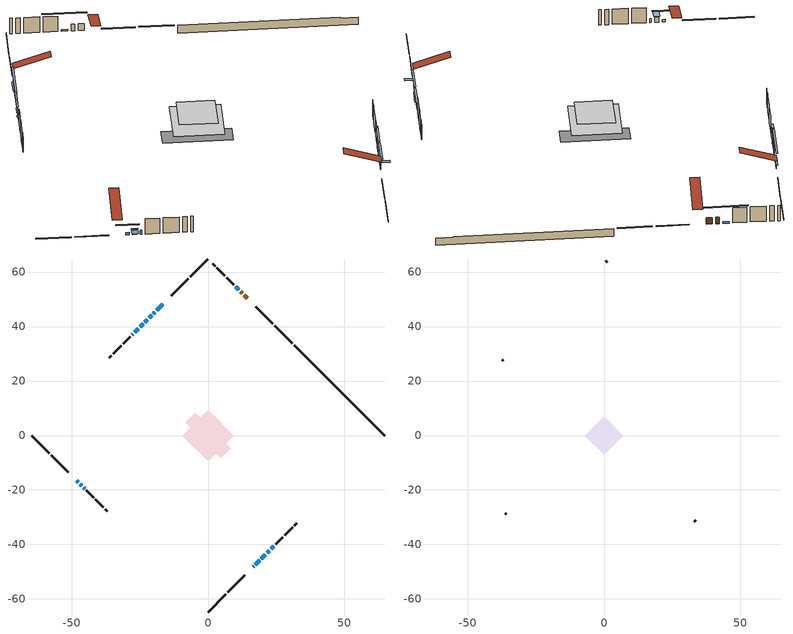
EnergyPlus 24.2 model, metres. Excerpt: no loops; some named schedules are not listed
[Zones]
conditioned space
 floor outside (Floor1 construction): -0.96,0 0,0.96 0.96,0 0,-0.96 z0.31
 floor outside (Floor2 construction): -1.51,0 0,1.51 1.51,0 0,-1.51 z0.31
 floor adiabatic (AdiabaticFloorConstruction): -9.42,0 0,9.42 9.42,0 0,-9.42 z2.75
 floor foundation (Slab1 construction): -8.3,4.68 -4.68,8.3 8.3,-4.68 4.68,-8.3 z-2.13
 wall outside (RimJoist1 construction): 0,-64.77 6.52,-58.25 / -64.77,0 -58.25,-6.52 / 0,64.77 -6.52,58.25 / 30.92,33.85 24.41,40.37 z0.31:0.61
 wall outside (RimJoist2 construction): 7.17,-57.6 13.4,-51.37 / -57.6,-7.17 -51.37,-13.4 / -7.17,57.6 -13.4,51.37 / 23.75,41.02 17.53,47.25 z0.31:0.61
 wall outside (AdiabaticWallConstruction 1): 14.38,50.39 13.25,51.52 / 12.59,52.18 11.96,52.81 z0.31:2.34
 wall outside (AdiabaticWallConstruction): 16.54,-48.23 16.76,-48.01 / -25.61,39.16 -26.9,37.87 z0.31:2.34; 17.42,-47.36 18.96,-45.81 / -46.96,-17.81 -46.24,-18.53 / 23.16,-41.61 24.16,-40.61 z0.31:1.94; -48.23,-16.54 -47.62,-17.16 z0.31:1.07; -16.54,48.23 -18.84,45.93 z0.31:1.22; 19.62,-45.15 21.09,-43.68 / 21.75,-43.03 22.5,-42.27 z0.31:1.23; 11.31,53.47 10.16,54.62 / -19.5,45.28 -20.07,44.7 z0.31:0.77; -45.59,-19.18 -45.29,-19.48 / -23.8,40.97 -24.95,39.82 z0.31:1.53; -20.73,44.04 -21.59,43.18 / -22.25,42.52 -23.15,41.62 z0.31:2.14; -27.56,37.21 -27.88,36.89 z0.31:1.84
 wall outside (Wall1 construction): 24.82,-39.95 27.46,-37.32 / -44.63,-20.14 -42,-22.77 / -28.54,36.23 -31.18,33.6 / 9.5,55.27 6.86,57.91 z0.31:5.19
 wall outside (Wall2 construction): 28.11,-36.66 31.08,-33.69 / -41.34,-23.43 -38.37,-26.4 / -31.83,32.94 -34.8,29.97 / 6.21,58.57 3.24,61.54 z0.31:5.19
 wall outside (Wall3 construction): 31.74,-33.03 32.54,-32.23 / -37.71,-27.06 -36.92,-27.86 / -35.46,29.31 -36.26,28.51 / 2.58,62.19 1.78,62.99 z0.31:5.19
 wall foundation (FoundationWall1 construction): 31.58,33.19,-2.13 31.58,33.19,0.31 61.45,3.32,0.31 61.45,3.32,0.07 64.77,0,0.07 64.77,0,-2.13
 window (WindowConstruction 12): 16.54,-48.23 16.76,-48.01 z0.31:2.34
 window (WindowConstruction 6): 17.42,-47.36 18.96,-45.81 z0.31:1.93
 window (WindowConstruction 7): -48.23,-16.54 -47.62,-17.15 z0.31:1.07
 window (WindowConstruction 8): -46.96,-17.81 -46.24,-18.53 z0.31:1.93
 window (WindowConstruction 9): -16.54,48.23 -18.84,45.93 z0.31:1.22
 window (WindowConstruction 10): 19.62,-45.15 21.09,-43.68 z0.31:1.22
 window (WindowConstruction 11): 21.75,-43.02 22.5,-42.27 z0.31:1.22
 window (WindowConstruction 14): 11.31,53.47 10.16,54.62 z0.31:0.77
 window (WindowConstruction 13): -45.59,-19.19 -45.29,-19.48 z0.31:1.53
 window (WindowConstruction 15): -19.5,45.27 -20.07,44.7 z0.31:0.77
 window (WindowConstruction): -20.73,44.04 -21.59,43.18 z0.31:2.14
 window (WindowConstruction 1): -22.25,42.52 -23.15,41.62 z0.31:2.14
 window (WindowConstruction 2): -23.8,40.97 -24.95,39.82 z0.31:1.53
 window (WindowConstruction 3): -25.61,39.16 -26.9,37.87 z0.31:2.34
 window (WindowConstruction 4): -27.56,37.21 -27.88,36.89 z0.31:1.83
 window (WindowConstruction 5): 23.16,-41.61 24.16,-40.61 z0.31:1.93
 door (Door): 14.38,50.39 13.25,51.52 z0.31:2.34
 door (Door 1): 12.59,52.18 11.96,52.81 z0.31:2.34
 ceiling adiabatic (AdiabaticFloorConstruction): 0,-9.42 9.42,0 0,9.42 -9.42,0 z2.75
attic - vented
 floor to conditioned space (Floor3 construction Reversed): -7.14,0 0,7.14 7.14,0 0,-7.14 z5.19
 wall outside (Wall4 construction): 33.2,-31.58 33.66,-31.11 / -36.26,-28.51 -35.79,-28.98 / -36.92,27.86 -37.38,27.39 / 1.12,63.65 0.66,64.12 z0.31:5.19
 roof outside (Roof1 construction): 15.89,-48.89,5.19 8.94,-41.94,8.46 7.11,-43.77,8.46 14.06,-50.72,5.19; -48.89,-15.89,5.19 -41.94,-8.94,8.46 -43.77,-7.11,8.46 -50.72,-14.06,5.19; -15.89,48.89,5.19 -8.94,41.94,8.46 -7.11,43.77,8.46 -14.06,50.72,5.19; 15.04,49.73,5.19 8.09,42.78,8.46 9.92,40.95,8.46 16.87,47.9,5.19
shading: 16.97,-47.8 16.33,-48.44 18.06,-50.17 18.7,-49.53 z2.64; 20.83,-43.94 15.55,-49.22 15.84,-49.51 21.12,-44.24 z4.57; -45.75,-19.02 -50.1,-14.68 -50.39,-14.97 -46.04,-19.31 z3.71; -46.03,-18.74 -47.17,-17.6 -48.9,-19.33 -47.76,-20.47 z2.23; -18.98,45.79 -16.4,48.37 -16.69,48.66 -19.27,46.08 z1.43; 21.23,-43.54 19.48,-45.3 19.77,-45.59 21.52,-43.83 z1.43; 22.64,-42.13 21.61,-43.17 21.9,-43.46 22.93,-42.42 z1.43; 6.56,58.21 14.9,49.87 15.19,50.16 6.85,58.5 z5.85; -23.67,41.11 -15.91,48.87 -16.2,49.16 -23.96,41.4 z5.85; -23.46,41.31 -18.86,45.91 -19.15,46.2 -23.75,41.61 z4.78; -25.01,39.76 -20.38,44.39 -20.67,44.68 -25.3,40.05 z4.78; -26.82,37.95 -21.94,42.83 -22.23,43.13 -27.11,38.24 z4.17; -27.05,37.73 -25.47,39.3 -25.76,39.6 -27.34,38.02 z2.54; -28.03,36.75 -27.42,37.35 -27.71,37.65 -28.32,37.04 z2.04; 26.03,-38.74 21.29,-43.48 21.58,-43.77 26.32,-39.03 z4.57
[Building]
Building 1: Terrain=Suburbs
[Site:Location]
Edmonton Intl AP_AB: Latitude {deg}=53.31; Longitude {deg}=-113.58; Time Zone {hr}=-7; Elevation {m}=723; Keep Site Location Information=Yes
[Site:GroundTemperature:Shallow]
-1.56185, -3.61833, -3.78302, -2.80711, 1.11059, 5.01004, 8.39065, 10.5322, 10.7141, 8.97234, 5.67794, 1.89811
[Site:WaterMainsTemperature]
Calculation Method=Schedule; Temperature Schedule=mains temperature schedule
[Material] Roughness=Rough; Thermal Absorptance=0.9
Name | Thickness {m} | Conductivity {W/m-K} | Density {kg/m3} | Specific Heat {J/kg-K} | Solar Absorptance | Visible Absorptance
asphalt or fiberglass shingles | 0.00635 | 0.162714 | 1121.4 | 1465.45 | 0.4 | 0.4
ceiling loosefill ins | 0.169333 | 0.0480833 | 16.02 | 1046.75 | 0.7 | 0.7
ceiling stud and cavity | 0.1397 | 0.0906711 | 65.682 | 1177.47 | 0.7 | 0.7
concrete 4.0 in. | 0.1016 | 1.803125 | 2242.8 | 837.4 | 0.7 | 0.7
concrete 8.0 in. | 0.2032 | 1.803125 | 2242.8 | 837.4 | 0.7 | 0.7
door material | 0.04445 | 0.053851 | 512.64 | 1214.23 | 0.7 | 0.7
exterior vertical ins | 0.0460229 | 0.029427 | 32.04 | 1214.23 | 0.7 | 0.7
floor covering | 0.0127 | 0.0433444 | 54.468 | 1339.84 | 0.6 | 0.6
floor rigid ins; rim joist rigid ins | 0.051816 | 0.029427 | 32.04 | 1214.23 | 0.7 | 0.7
floor rigid ins 1; wall rigid ins | 0.512978 | 0.029427 | 32.04 | 1214.23 | 0.7 | 0.7
floor stud and cavity | 0.1397 | 0.080204 | 92.3553 | 1139.71 | 0.7 | 0.7
floor stud and cavity 1 | 0.1397 | 0.0928796 | 92.3553 | 1139.71 | 0.7 | 0.7
floor stud and cavity 2 | 0.1397 | 1.75129 | 37.0049 | 1207.88 | 0.7 | 0.7
furniture material conditioned space 1 | 0.1524 | 0.115458 | 640.8 | 1214.23 | 0.6 | 0.6
gypsum board | 0.0127 | 0.160291 | 801 | 837.4 | 0.6 | 0.6
gypsum board 1 | 0.0127 | 0.160291 | 801 | 837.4 | 0.7 | 0.7
osb sheathing 0.5 in. | 0.0127 | 0.115458 | 512.64 | 1214.23 | 0.7 | 0.7
osb sheathing 0.75 in. | 0.01905 | 0.115458 | 512.64 | 1214.23 | 0.7 | 0.7
osb sheathing 2.0 in. | 0.0508 | 0.115458 | 512.64 | 1214.23 | 0.7 | 0.7
rim joist stud and cavity | 0.0508 | 0.0296634 | 125.044 | 1163.47 | 0.6 | 0.6
rim joist stud and cavity 1 | 0.0508 | 0.0413573 | 125.044 | 1163.47 | 0.6 | 0.6
wall stud and cavity | 0.1397 | 0.0895467 | 139.0536 | 1170.24 | 0.7 | 0.7
wall stud and cavity 1 | 0.1397 | 0.0896479 | 139.0536 | 1170.24 | 0.7 | 0.7
wall stud and cavity 2 | 0.1397 | 0.108534 | 139.0536 | 1170.24 | 0.7 | 0.7
wall stud and cavity 3 | 0.0889 | 6.1454 | 50.32683 | 1063.81 | 0.6 | 0.6
wall stud and cavity 4 | 0.0889 | 0.380278 | 52.3479 | 1209.89 | 0.7 | 0.7
wall stud and cavity 5 | 0.0889 | 0.391764 | 83.0341 | 1211.67 | 0.7 | 0.7
wood siding | 0.0254 | 0.102417 | 544.68 | 1172.36 | 0.4 | 0.4
wood siding 1 | 0.00254 | 0.102417 | 544.68 | 1172.36 | 0.4 | 0.4
wood siding 2; wood siding 3; wood siding 4 | 0.0254 | 0.102417 | 544.68 | 1172.36 | 0.7 | 0.7
[WindowMaterial:SimpleGlazingSystem]
Name | U-Factor {W/m2-K} | Solar Heat Gain Coefficient
WindowMaterial | 1.97651 | 0.46
WindowMaterial 1 | 1.74144 | 0.53
WindowMaterial 10 | 1.81071 | 0.51
WindowMaterial 11 | 1.916325 | 0.48
WindowMaterial 12 | 3.32901 | 0.54
WindowMaterial 13 | 3.30687 | 0.6
WindowMaterial 14 | 5.35606 | 0.48
WindowMaterial 2 | 1.66876 | 0.57
WindowMaterial 3 | 2.97584 | 0.59
WindowMaterial 4 | 2.14288 | 0.41
WindowMaterial 5 | 1.791409 | 0.54
WindowMaterial 6 | 1.592679 | 0.59
WindowMaterial 7 | 2.01739 | 0.45
WindowMaterial 8 | 1.70283 | 0.56
WindowMaterial 9 | 1.94074 | 0.48
[Construction]
AdiabaticFloorConstruction: floor stud and cavity 2, floor rigid ins 1, osb sheathing 0.75 in., floor covering
AdiabaticWallConstruction: wood siding 3, wall rigid ins, wall stud and cavity 4, gypsum board
AdiabaticWallConstruction 1: wood siding 4, wall rigid ins, wall stud and cavity 4, gypsum board
Door; Door 1: door material
Floor1 construction: floor stud and cavity, floor rigid ins, osb sheathing 0.75 in., floor covering
Floor2 construction: floor stud and cavity 1, floor rigid ins, osb sheathing 0.75 in., floor covering
Floor3 construction Reversed: gypsum board, ceiling stud and cavity, ceiling loosefill ins
FoundationWall1 construction: concrete 8.0 in., gypsum board 1
furniture construction conditioned space 1: furniture material conditioned space 1
PartitionWallConstruction: gypsum board, wall stud and cavity 5, gypsum board
RimJoist1 construction: wood siding 2, osb sheathing 2.0 in., rim joist stud and cavity
RimJoist2 construction: wood siding 2, rim joist rigid ins, osb sheathing 2.0 in., rim joist stud and cavity 1
Roof1 construction: asphalt or fiberglass shingles
Slab1 construction: concrete 4.0 in.
Wall1 construction: wood siding, osb sheathing 0.5 in., wall stud and cavity, gypsum board
Wall2 construction: wood siding, osb sheathing 0.5 in., wall stud and cavity 1, gypsum board
Wall3 construction: wood siding, osb sheathing 0.5 in., wall stud and cavity 2, gypsum board
Wall4 construction: wood siding 1, wall stud and cavity 3
WindowConstruction: WindowMaterial
WindowConstruction 1: WindowMaterial 1
WindowConstruction 10: WindowMaterial 10
WindowConstruction 11: WindowMaterial 11
WindowConstruction 12: WindowMaterial 12
WindowConstruction 13: WindowMaterial 13
WindowConstruction 14; WindowConstruction 15: WindowMaterial 14
WindowConstruction 2: WindowMaterial 2
WindowConstruction 3: WindowMaterial 3
WindowConstruction 4: WindowMaterial 4
WindowConstruction 5: WindowMaterial 5
WindowConstruction 6: WindowMaterial 6
WindowConstruction 7: WindowMaterial 7
WindowConstruction 8: WindowMaterial 8
WindowConstruction 9: WindowMaterial 9
[Zone] Multiplier=1; Part of Total Floor Area=Yes
Name | Volume {m3}
attic - vented | 54.158
conditioned space | 706.8
[Space]
Name | Zone | Volume {m3}
attic - vented 1 | attic - vented | 54.158
conditioned space 1 | conditioned space | 706.8
[ZoneInfiltration:EffectiveLeakageArea]
infil attic - vented 1: Zone or Space=attic - vented 1; Schedule=Always On Discrete; Effective Air Leakage Area {cm2}=3541.91; Stack Coefficient=0.000566949; Wind Coefficient=1.60876e-05
[ZoneMixing]
whole house fan mix: Zone or Space=attic - vented; Schedule=Always On Continuous; Design Flow Rate Calculation Method=Flow/Zone; Design Flow Rate {m3/s}=0; Source Zone or Space=conditioned space
[SurfaceProperty:ExposedFoundationPerimeter]
Slab1: Exposed Perimeter Calculation Method=TotalExposedPerimeter; Total Exposed Perimeter {m}=46.939
[InternalMass] Zone or ZoneList=conditioned space; Space or SpaceList=conditioned space 1
Name | Construction | Surface Area {m2}
furniture mass conditioned space 1 | furniture construction conditioned space 1 | 111.144
partition wall mass | PartitionWallConstruction | 277.86
[Lights]
interior lighting: Zone or ZoneList or Space or SpaceList=conditioned space 1; Schedule=interior lighting schedule; Design Level Calculation Method=LightingLevel; Lighting Level {W}=343.2; Return Air Fraction=0; Fraction Radiant=0.6; Fraction Visible=0.2; Fraction Replaceable=1
[People]
occupants: Zone or ZoneList or Space or SpaceList=conditioned space 1; Number of People Schedule=occupants schedule; Number of People Calculation Method=People; Number of People=3; Fraction Radiant=0.314171; Sensible Heat Fraction=0.56303; Activity Level Schedule=occupants activity schedule; Carbon Dioxide Generation Rate {m3/s-W}=0; Enable ASHRAE 55 Comfort Warnings=No; Mean Radiant Temperature Calculation Type=EnclosureAveraged
[ElectricEquipment] Zone or ZoneList or Space or SpaceList=conditioned space 1; Design Level Calculation Method=EquipmentLevel
Name | Schedule | Design Level {W} | Fraction Latent | Fraction Radiant | Fraction Lost
clothes dryer | clothes dryer schedule | 140.772 | 0.015 | 0.081 | 0.85
clothes washer | clothes washer schedule | 32.1985 | 0.03 | 0.162 | 0.7
cooking range | cooking range schedule | 215.147 | 0.08 | 0.432 | 0.2
dishwasher | dishwasher schedule | 66.8632 | 0.3 | 0.18 | 0.4
fridge | fridge schedule | 72.9452 | 0 | 0.6 | 0
mech vent bath fan 0 | mech vent bath fan 0 schedule | 50.2 | 0 | 0 | 1
mech vent bath fan 1 | mech vent bath fan 1 schedule | 50.2 | 0 | 0 | 1
mech vent house fan | mech vent house fan schedule | 0 | 0 | 0 | 1
mech vent house fan cfis | mech vent house fan cfis schedule | 0 | 0 | 0 | 0
mech vent range fan 0 | mech vent range fan 0 schedule | 57 | 0 | 0 | 1
misc plug loads | misc plug loads schedule | 494.7 | 0.045 | 0.513 | 0.1
whole house fan | Always On Discrete | 0 | 0 | 0 | 1
[OtherEquipment] Zone or ZoneList or Space or SpaceList=conditioned space 1; Design Level Calculation Method=EquipmentLevel
Name | Fuel Type | Schedule | Design Level {W} | Fraction Latent | Fraction Radiant | Fraction Lost
clothes dryer 1 | Electricity | clothes dryer schedule | 0 | 0.015 | 0.081 | 0.85
cooking range 1 | Electricity | cooking range schedule | 0 | 0.08 | 0.432 | 0.2
general water use latent | None | general water use schedule | 62.594 | 1 | 0 | 0
general water use sensible | None | general water use schedule | -61.6891 | 0 | 0.6 | 0
mech vent house fan latent load | None | Always On Discrete | 0 | 1 | 0 | 0
mech vent house fan sensible load | None | Always On Discrete | 0 | 0 | 0 | 0
water heater energy adjustment1 | NaturalGas | Always On Discrete | 0.01 | 0 | 0 | 1
[ZoneInfiltration:DesignFlowRate] Zone or ZoneList or Space or SpaceList=conditioned space 1; Schedule=Always On Discrete; Design Flow Rate Calculation Method=Flow/Zone; Design Flow Rate {m3/s}=0
infil flow; natural vent flow; whole house fan flow
[Foundation:Kiva]
Foundation Kiva 1: Initial Indoor Air Temperature {C}=18; Wall Height Above Grade {m}=0.309982; Wall Depth Below Slab {m}=0.2032; Custom Block Material Name 1=exterior vertical ins; Custom Block Depth 1 {m}=2.43998; Custom Block X Position 1 {m}=0.2159; Custom Block Z Position 1 {m}=0
[Foundation:Kiva:Settings]
Soil Conductivity {W/m-K}=0.849921; Soil Density {kg/m3}=1842.3; Soil Specific Heat {J/kg-K}=418.7; Ground Solar Absorptivity=0.9; Ground Thermal Absorptivity=0.9; Ground Surface Roughness {m}=0.03; Far-Field Width {m}=40; Deep-Ground Boundary Condition=ZeroFlux; Deep-Ground Depth {m}=40; Minimum Cell Dimension {m}=0.2; Maximum Cell Growth Coefficient=3; Simulation Timestep=Timestep
[Exterior:Lights]
exterior lighting: Schedule=exterior lighting schedule; Design Level {W}=75.6
[Schedule:Constant]
Name | Hourly Value
Always On Continuous; mech vent house fan schedule; mech vent house fan cfis schedule; Always On Discrete | 1
occupants activity schedule | 117.228
fridge schedule | 0
[Schedule:Week:Daily]
interior lighting schedule Week Rule - Jan1-Jan27: interior lighting schedule day, interior lighting schedule day, interior lighting schedule day, interior lighting schedule day, interior lighting schedule day, interior lighting schedule day, interior lighting schedule day, interior lighting schedule default day, interior lighting schedule default day, interior lighting schedule default day, interior lighting schedule default day, interior lighting schedule default day
interior lighting schedule Week Rule - Jan28-Feb3: interior lighting schedule day, interior lighting schedule day, interior lighting schedule day, interior lighting schedule day, interior lighting schedule day 1, interior lighting schedule day 1, interior lighting schedule day 1, interior lighting schedule default day, interior lighting schedule default day, interior lighting schedule default day, interior lighting schedule default day, interior lighting schedule default day
interior lighting schedule Week Rule - Feb4-Feb24: interior lighting schedule day 1, interior lighting schedule day 1, interior lighting schedule day 1, interior lighting schedule day 1, interior lighting schedule day 1, interior lighting schedule day 1, interior lighting schedule day 1, interior lighting schedule default day, interior lighting schedule default day, interior lighting schedule default day, interior lighting schedule default day, interior lighting schedule default day
interior lighting schedule Week Rule - Feb25-Mar3: interior lighting schedule day 1, interior lighting schedule day 1, interior lighting schedule day 1, interior lighting schedule day 1, interior lighting schedule day 2, interior lighting schedule day 2, interior lighting schedule day 2, interior lighting schedule default day, interior lighting schedule default day, interior lighting schedule default day, interior lighting schedule default day, interior lighting schedule default day
interior lighting schedule Week Rule - Mar4-Mar31: interior lighting schedule day 2, interior lighting schedule day 2, interior lighting schedule day 2, interior lighting schedule day 2, interior lighting schedule day 2, interior lighting schedule day 2, interior lighting schedule day 2, interior lighting schedule default day, interior lighting schedule default day, interior lighting schedule default day, interior lighting schedule default day, interior lighting schedule default day
interior lighting schedule Week Rule - Apr1-Apr28: interior lighting schedule day 3, interior lighting schedule day 3, interior lighting schedule day 3, interior lighting schedule day 3, interior lighting schedule day 3, interior lighting schedule day 3, interior lighting schedule day 3, interior lighting schedule default day, interior lighting schedule default day, interior lighting schedule default day, interior lighting schedule default day, interior lighting schedule default day
interior lighting schedule Week Rule - Apr29-May5: interior lighting schedule day 3, interior lighting schedule day 3, interior lighting schedule day 4, interior lighting schedule day 4, interior lighting schedule day 4, interior lighting schedule day 4, interior lighting schedule day 4, interior lighting schedule default day, interior lighting schedule default day, interior lighting schedule default day, interior lighting schedule default day, interior lighting schedule default day
interior lighting schedule Week Rule - May6-May26: interior lighting schedule day 4, interior lighting schedule day 4, interior lighting schedule day 4, interior lighting schedule day 4, interior lighting schedule day 4, interior lighting schedule day 4, interior lighting schedule day 4, interior lighting schedule default day, interior lighting schedule default day, interior lighting schedule default day, interior lighting schedule default day, interior lighting schedule default day
interior lighting schedule Week Rule - May27-Jun2: interior lighting schedule day 4, interior lighting schedule day 4, interior lighting schedule day 4, interior lighting schedule day 4, interior lighting schedule day 4, interior lighting schedule day 5, interior lighting schedule day 5, interior lighting schedule default day, interior lighting schedule default day, interior lighting schedule default day, interior lighting schedule default day, interior lighting schedule default day
interior lighting schedule Week Rule - Jun3-Jun30: interior lighting schedule day 5, interior lighting schedule day 5, interior lighting schedule day 5, interior lighting schedule day 5, interior lighting schedule day 5, interior lighting schedule day 5, interior lighting schedule day 5, interior lighting schedule default day, interior lighting schedule default day, interior lighting schedule default day, interior lighting schedule default day, interior lighting schedule default day
interior lighting schedule Week Rule - Jul1-Jul28: interior lighting schedule day 6, interior lighting schedule day 6, interior lighting schedule day 6, interior lighting schedule day 6, interior lighting schedule day 6, interior lighting schedule day 6, interior lighting schedule day 6, interior lighting schedule default day, interior lighting schedule default day, interior lighting schedule default day, interior lighting schedule default day, interior lighting schedule default day
interior lighting schedule Week Rule - Jul29-Aug4: interior lighting schedule day 6, interior lighting schedule day 6, interior lighting schedule day 6, interior lighting schedule day 7, interior lighting schedule day 7, interior lighting schedule day 7, interior lighting schedule day 7, interior lighting schedule default day, interior lighting schedule default day, interior lighting schedule default day, interior lighting schedule default day, interior lighting schedule default day
interior lighting schedule Week Rule - Aug5-Aug25: interior lighting schedule day 7, interior lighting schedule day 7, interior lighting schedule day 7, interior lighting schedule day 7, interior lighting schedule day 7, interior lighting schedule day 7, interior lighting schedule day 7, interior lighting schedule default day, interior lighting schedule default day, interior lighting schedule default day, interior lighting schedule default day, interior lighting schedule default day
interior lighting schedule Week Rule - Aug26-Sep1: interior lighting schedule day 7, interior lighting schedule day 7, interior lighting schedule day 7, interior lighting schedule day 7, interior lighting schedule day 7, interior lighting schedule day 7, interior lighting schedule day 8, interior lighting schedule default day, interior lighting schedule default day, interior lighting schedule default day, interior lighting schedule default day, interior lighting schedule default day
interior lighting schedule Week Rule - Sep2-Sep29: interior lighting schedule day 8, interior lighting schedule day 8, interior lighting schedule day 8, interior lighting schedule day 8, interior lighting schedule day 8, interior lighting schedule day 8, interior lighting schedule day 8, interior lighting schedule default day, interior lighting schedule default day, interior lighting schedule default day, interior lighting schedule default day, interior lighting schedule default day
interior lighting schedule Week Rule - Sep30-Oct6: interior lighting schedule day 8, interior lighting schedule day 9, interior lighting schedule day 9, interior lighting schedule day 9, interior lighting schedule day 9, interior lighting schedule day 9, interior lighting schedule day 9, interior lighting schedule default day, interior lighting schedule default day, interior lighting schedule default day, interior lighting schedule default day, interior lighting schedule default day
interior lighting schedule Week Rule - Oct7-Oct27: interior lighting schedule day 9, interior lighting schedule day 9, interior lighting schedule day 9, interior lighting schedule day 9, interior lighting schedule day 9, interior lighting schedule day 9, interior lighting schedule day 9, interior lighting schedule default day, interior lighting schedule default day, interior lighting schedule default day, interior lighting schedule default day, interior lighting schedule default day
interior lighting schedule Week Rule - Oct28-Nov3: interior lighting schedule day 9, interior lighting schedule day 9, interior lighting schedule day 9, interior lighting schedule day 9, interior lighting schedule day 10, interior lighting schedule day 10, interior lighting schedule day 10, interior lighting schedule default day, interior lighting schedule default day, interior lighting schedule default day, interior lighting schedule default day, interior lighting schedule default day
interior lighting schedule Week Rule - Nov4-Nov24: interior lighting schedule day 10, interior lighting schedule day 10, interior lighting schedule day 10, interior lighting schedule day 10, interior lighting schedule day 10, interior lighting schedule day 10, interior lighting schedule day 10, interior lighting schedule default day, interior lighting schedule default day, interior lighting schedule default day, interior lighting schedule default day, interior lighting schedule default day
interior lighting schedule Week Rule - Nov25-Dec1: interior lighting schedule day 10, interior lighting schedule day 10, interior lighting schedule day 10, interior lighting schedule day 10, interior lighting schedule day 10, interior lighting schedule day 10, interior lighting schedule day 11, interior lighting schedule default day, interior lighting schedule default day, interior lighting schedule default day, interior lighting schedule default day, interior lighting schedule default day
interior lighting schedule Week Rule - Dec2-Dec31: interior lighting schedule day 11, interior lighting schedule day 11, interior lighting schedule day 11, interior lighting schedule day 11, interior lighting schedule day 11, interior lighting schedule day 11, interior lighting schedule day 11, interior lighting schedule default day, interior lighting schedule default day, interior lighting schedule default day, interior lighting schedule default day, interior lighting schedule default day
occupants schedule Week Rule - Jan1-Dec31: occupants schedule day, occupants schedule day, occupants schedule day, occupants schedule day, occupants schedule day, occupants schedule day, occupants schedule day, occupants schedule default day, occupants schedule default day, occupants schedule default day, occupants schedule default day, occupants schedule default day
clothes dryer schedule Week Rule - Jan1-Dec31: clothes dryer schedule day, clothes dryer schedule day, clothes dryer schedule day, clothes dryer schedule day, clothes dryer schedule day, clothes dryer schedule day, clothes dryer schedule day, clothes dryer schedule default day, clothes dryer schedule default day, clothes dryer schedule default day, clothes dryer schedule default day, clothes dryer schedule default day
clothes washer schedule Week Rule - Jan1-Dec31: clothes washer schedule day, clothes washer schedule day, clothes washer schedule day, clothes washer schedule day, clothes washer schedule day, clothes washer schedule day, clothes washer schedule day, clothes washer schedule default day, clothes washer schedule default day, clothes washer schedule default day, clothes washer schedule default day, clothes washer schedule default day
cooking range schedule Week Rule - Jan1-Dec31: cooking range schedule day, cooking range schedule day, cooking range schedule day, cooking range schedule day, cooking range schedule day, cooking range schedule day, cooking range schedule day, cooking range schedule default day, cooking range schedule default day, cooking range schedule default day, cooking range schedule default day, cooking range schedule default day
dishwasher schedule Week Rule - Jan1-Dec31: dishwasher schedule day, dishwasher schedule day, dishwasher schedule day, dishwasher schedule day, dishwasher schedule day, dishwasher schedule day, dishwasher schedule day, dishwasher schedule default day, dishwasher schedule default day, dishwasher schedule default day, dishwasher schedule default day, dishwasher schedule default day
mech vent bath fan 0 schedule Week Rule - Jan1-Dec31: mech vent bath fan 0 schedule day, mech vent bath fan 0 schedule day, mech vent bath fan 0 schedule day, mech vent bath fan 0 schedule day, mech vent bath fan 0 schedule day, mech vent bath fan 0 schedule day, mech vent bath fan 0 schedule day, mech vent bath fan 0 schedule default day, mech vent bath fan 0 schedule default day, mech vent bath fan 0 schedule default day, mech vent bath fan 0 schedule default day, mech vent bath fan 0 schedule default day
mech vent bath fan 1 schedule Week Rule - Jan1-Dec31: mech vent bath fan 1 schedule day, mech vent bath fan 1 schedule day, mech vent bath fan 1 schedule day, mech vent bath fan 1 schedule day, mech vent bath fan 1 schedule day, mech vent bath fan 1 schedule day, mech vent bath fan 1 schedule day, mech vent bath fan 1 schedule default day, mech vent bath fan 1 schedule default day, mech vent bath fan 1 schedule default day, mech vent bath fan 1 schedule default day, mech vent bath fan 1 schedule default day
mech vent range fan 0 schedule Week Rule - Jan1-Dec31: mech vent range fan 0 schedule day, mech vent range fan 0 schedule day, mech vent range fan 0 schedule day, mech vent range fan 0 schedule day, mech vent range fan 0 schedule day, mech vent range fan 0 schedule day, mech vent range fan 0 schedule day, mech vent range fan 0 schedule default day, mech vent range fan 0 schedule default day, mech vent range fan 0 schedule default day, mech vent range fan 0 schedule default day, mech vent range fan 0 schedule default day
misc plug loads schedule Week Rule - Jan1-Dec31: misc plug loads schedule day, misc plug loads schedule day, misc plug loads schedule day, misc plug loads schedule day, misc plug loads schedule day, misc plug loads schedule day, misc plug loads schedule day, misc plug loads schedule default day, misc plug loads schedule default day, misc plug loads schedule default day, misc plug loads schedule default day, misc plug loads schedule default day
general water use schedule Week Rule - Jan1-Dec31: general water use schedule day, general water use schedule day, general water use schedule day, general water use schedule day, general water use schedule day, general water use schedule day, general water use schedule day, general water use schedule default day, general water use schedule default day, general water use schedule default day, general water use schedule default day, general water use schedule default day
exterior lighting schedule Week Rule - Jan1-Jan27: exterior lighting schedule day, exterior lighting schedule day, exterior lighting schedule day, exterior lighting schedule day, exterior lighting schedule day, exterior lighting schedule day, exterior lighting schedule day, exterior lighting schedule default day, exterior lighting schedule default day, exterior lighting schedule default day, exterior lighting schedule default day, exterior lighting schedule default day
exterior lighting schedule Week Rule - Jan28-Feb3: exterior lighting schedule day, exterior lighting schedule day, exterior lighting schedule day, exterior lighting schedule day, exterior lighting schedule day 1, exterior lighting schedule day 1, exterior lighting schedule day 1, exterior lighting schedule default day, exterior lighting schedule default day, exterior lighting schedule default day, exterior lighting schedule default day, exterior lighting schedule default day
exterior lighting schedule Week Rule - Feb4-Feb24: exterior lighting schedule day 1, exterior lighting schedule day 1, exterior lighting schedule day 1, exterior lighting schedule day 1, exterior lighting schedule day 1, exterior lighting schedule day 1, exterior lighting schedule day 1, exterior lighting schedule default day, exterior lighting schedule default day, exterior lighting schedule default day, exterior lighting schedule default day, exterior lighting schedule default day
exterior lighting schedule Week Rule - Feb25-Mar3: exterior lighting schedule day 1, exterior lighting schedule day 1, exterior lighting schedule day 1, exterior lighting schedule day 1, exterior lighting schedule day 2, exterior lighting schedule day 2, exterior lighting schedule day 2, exterior lighting schedule default day, exterior lighting schedule default day, exterior lighting schedule default day, exterior lighting schedule default day, exterior lighting schedule default day
exterior lighting schedule Week Rule - Mar4-Mar31: exterior lighting schedule day 2, exterior lighting schedule day 2, exterior lighting schedule day 2, exterior lighting schedule day 2, exterior lighting schedule day 2, exterior lighting schedule day 2, exterior lighting schedule day 2, exterior lighting schedule default day, exterior lighting schedule default day, exterior lighting schedule default day, exterior lighting schedule default day, exterior lighting schedule default day
exterior lighting schedule Week Rule - Apr1-Apr28: exterior lighting schedule day 3, exterior lighting schedule day 3, exterior lighting schedule day 3, exterior lighting schedule day 3, exterior lighting schedule day 3, exterior lighting schedule day 3, exterior lighting schedule day 3, exterior lighting schedule default day, exterior lighting schedule default day, exterior lighting schedule default day, exterior lighting schedule default day, exterior lighting schedule default day
exterior lighting schedule Week Rule - Apr29-May5: exterior lighting schedule day 3, exterior lighting schedule day 3, exterior lighting schedule day 4, exterior lighting schedule day 4, exterior lighting schedule day 4, exterior lighting schedule day 4, exterior lighting schedule day 4, exterior lighting schedule default day, exterior lighting schedule default day, exterior lighting schedule default day, exterior lighting schedule default day, exterior lighting schedule default day
exterior lighting schedule Week Rule - May6-May26: exterior lighting schedule day 4, exterior lighting schedule day 4, exterior lighting schedule day 4, exterior lighting schedule day 4, exterior lighting schedule day 4, exterior lighting schedule day 4, exterior lighting schedule day 4, exterior lighting schedule default day, exterior lighting schedule default day, exterior lighting schedule default day, exterior lighting schedule default day, exterior lighting schedule default day
exterior lighting schedule Week Rule - May27-Jun2: exterior lighting schedule day 4, exterior lighting schedule day 4, exterior lighting schedule day 4, exterior lighting schedule day 4, exterior lighting schedule day 4, exterior lighting schedule day 5, exterior lighting schedule day 5, exterior lighting schedule default day, exterior lighting schedule default day, exterior lighting schedule default day, exterior lighting schedule default day, exterior lighting schedule default day
[Schedule:Year]
interior lighting schedule: interior lighting schedule Week Rule - Jan1-Jan27, 1, 1, 1, 27, interior lighting schedule Week Rule - Jan28-Feb3, 1, 28, 2, 3, interior lighting schedule Week Rule - Feb4-Feb24, 2, 4, 2, 24, interior lighting schedule Week Rule - Feb25-Mar3, 2, 25, 3, 3, interior lighting schedule Week Rule - Mar4-Mar31, 3, 4, 3, 31, interior lighting schedule Week Rule - Apr1-Apr28, 4, 1, 4, 28, interior lighting schedule Week Rule - Apr29-May5, 4, 29, 5, 5, interior lighting schedule Week Rule - May6-May26, 5, 6, 5, 26, interior lighting schedule Week Rule - May27-Jun2, 5, 27, 6, 2, interior lighting schedule Week Rule - Jun3-Jun30, 6, 3, 6, 30, interior lighting schedule Week Rule - Jul1-Jul28, 7, 1, 7, 28, interior lighting schedule Week Rule - Jul29-Aug4, 7, 29, 8, 4, interior lighting schedule Week Rule - Aug5-Aug25, 8, 5, 8, 25, interior lighting schedule Week Rule - Aug26-Sep1, 8, 26, 9, 1, interior lighting schedule Week Rule - Sep2-Sep29, 9, 2, 9, 29, interior lighting schedule Week Rule - Sep30-Oct6, 9, 30, 10, 6, interior lighting schedule Week Rule - Oct7-Oct27, 10, 7, 10, 27, interior lighting schedule Week Rule - Oct28-Nov3, 10, 28, 11, 3, interior lighting schedule Week Rule - Nov4-Nov24, 11, 4, 11, 24, interior lighting schedule Week Rule - Nov25-Dec1, 11, 25, 12, 1, interior lighting schedule Week Rule - Dec2-Dec31, 12, 2, 12, 31
occupants schedule: occupants schedule Week Rule - Jan1-Dec31, 1, 1, 12, 31
clothes dryer schedule: clothes dryer schedule Week Rule - Jan1-Dec31, 1, 1, 12, 31
clothes washer schedule: clothes washer schedule Week Rule - Jan1-Dec31, 1, 1, 12, 31
cooking range schedule: cooking range schedule Week Rule - Jan1-Dec31, 1, 1, 12, 31
dishwasher schedule: dishwasher schedule Week Rule - Jan1-Dec31, 1, 1, 12, 31
mech vent bath fan 0 schedule: mech vent bath fan 0 schedule Week Rule - Jan1-Dec31, 1, 1, 12, 31
mech vent bath fan 1 schedule: mech vent bath fan 1 schedule Week Rule - Jan1-Dec31, 1, 1, 12, 31
mech vent range fan 0 schedule: mech vent range fan 0 schedule Week Rule - Jan1-Dec31, 1, 1, 12, 31
misc plug loads schedule: misc plug loads schedule Week Rule - Jan1-Dec31, 1, 1, 12, 31
general water use schedule: general water use schedule Week Rule - Jan1-Dec31, 1, 1, 12, 31
exterior lighting schedule: exterior lighting schedule Week Rule - Jan1-Jan27, 1, 1, 1, 27, exterior lighting schedule Week Rule - Jan28-Feb3, 1, 28, 2, 3, exterior lighting schedule Week Rule - Feb4-Feb24, 2, 4, 2, 24, exterior lighting schedule Week Rule - Feb25-Mar3, 2, 25, 3, 3, exterior lighting schedule Week Rule - Mar4-Mar31, 3, 4, 3, 31, exterior lighting schedule Week Rule - Apr1-Apr28, 4, 1, 4, 28, exterior lighting schedule Week Rule - Apr29-May5, 4, 29, 5, 5, exterior lighting schedule Week Rule - May6-May26, 5, 6, 5, 26, exterior lighting schedule Week Rule - May27-Jun2, 5, 27, 6, 2, exterior lighting schedule Week Rule - Jun3-Jun30, 6, 3, 6, 30, exterior lighting schedule Week Rule - Jul1-Jul28, 7, 1, 7, 28, exterior lighting schedule Week Rule - Jul29-Aug4, 7, 29, 8, 4, exterior lighting schedule Week Rule - Aug5-Aug25, 8, 5, 8, 25, exterior lighting schedule Week Rule - Aug26-Sep1, 8, 26, 9, 1, exterior lighting schedule Week Rule - Sep2-Sep29, 9, 2, 9, 29, exterior lighting schedule Week Rule - Sep30-Oct6, 9, 30, 10, 6, exterior lighting schedule Week Rule - Oct7-Oct27, 10, 7, 10, 27, exterior lighting schedule Week Rule - Oct28-Nov3, 10, 28, 11, 3, exterior lighting schedule Week Rule - Nov4-Nov24, 11, 4, 11, 24, exterior lighting schedule Week Rule - Nov25-Dec1, 11, 25, 12, 1, exterior lighting schedule Week Rule - Dec2-Dec31, 12, 2, 12, 31
[Schedule:Compact]
mains temperature schedule: Through: 01/01, For: AllDays, Until: 24:00, 3.97167, Through: 01/02, For: AllDays, Until: 24:00, 3.90778, Through: 01/03, For: AllDays, Until: 24:00, 3.84556, Through: 01/04, For: AllDays, Until: 24:00, 3.78389, Through: 01/05, For: AllDays, Until: 24:00, 3.72278, Through: 01/06, For: AllDays, Until: 24:00, 3.66278, Through: 01/07, For: AllDays, Until: 24:00, 3.60389, Through: 01/08, For: AllDays, Until: 24:00, 3.54556, Through: 01/09, For: AllDays, Until: 24:00, 3.48833, Through: 01/10, For: AllDays, Until: 24:00, 3.43167, Through: 01/11, For: AllDays, Until: 24:00, 3.37611, Through: 01/12, For: AllDays, Until: 24:00, 3.32167, Through: 01/13, For: AllDays, Until: 24:00, 3.26833, Through: 01/14, For: AllDays, Until: 24:00, 3.21556, Through: 01/15, For: AllDays, Until: 24:00, 3.16444, Through: 01/16, For: AllDays, Until: 24:00, 3.11389, Through: 01/17, For: AllDays, Until: 24:00, 3.06444, Through: 01/18, For: AllDays, Until: 24:00, 3.01611, Through: 01/19, For: AllDays, Until: 24:00, 2.96889, Through: 01/20, For: AllDays, Until: 24:00, 2.92278, Through: 01/21, For: AllDays, Until: 24:00, 2.87722, Through: 01/22, For: AllDays, Until: 24:00, 2.83333, Through: 01/23, For: AllDays, Until: 24:00, 2.79056, Through: 01/24, For: AllDays, Until: 24:00, 2.74889, Through: 01/25, For: AllDays, Until: 24:00, 2.70833, Through: 01/26, For: AllDays, Until: 24:00, 2.66889, Through: 01/27, For: AllDays, Until: 24:00, 2.63056, Through: 01/28, For: AllDays, Until: 24:00, 2.59333, Through: 01/29, For: AllDays, Until: 24:00, 2.55778, Through: 01/30, For: AllDays, Until: 24:00, 2.52278, Through: 01/31, For: AllDays, Until: 24:00, 2.48944, Through: 02/01, For: AllDays, Until: 24:00, 2.45722, Through: 02/02, For: AllDays, Until: 24:00, 2.42611, Through: 02/03, For: AllDays, Until: 24:00, 2.39667, Through: 02/04, For: AllDays, Until: 24:00, 2.36833, Through: 02/05, For: AllDays, Until: 24:00, 2.34111, Through: 02/06, For: AllDays, Until: 24:00, 2.315, Through: 02/07, For: AllDays, Until: 24:00, 2.29056, Through: 02/08, For: AllDays, Until: 24:00, 2.26722, Through: 02/09, For: AllDays, Until: 24:00, 2.245, Through: 02/10, For: AllDays, Until: 24:00, 2.22444, Through: 02/11, For: AllDays, Until: 24:00, 2.20444, Through: 02/12, For: AllDays, Until: 24:00, 2.18667, Through: 02/13, For: AllDays, Until: 24:00, 2.17, Through: 02/14, For: AllDays, Until: 24:00, 2.15444, Through: 02/15, For: AllDays, Until: 24:00, 2.14, Through: 02/16, For: AllDays, Until: 24:00, 2.12722, Through: 02/17, For: AllDays, Until: 24:00, 2.11556, Through: 02/18, For: AllDays, Until: 24:00, 2.10556, Through: 02/19, For: AllDays, Until: 24:00, 2.09667, Through: 02/20, For: AllDays, Until: 24:00, 2.08889, Through: 02/21, For: AllDays, Until: 24:00, 2.08278, Through: 02/22, For: AllDays, Until: 24:00, 2.07833, Through: 02/23, For: AllDays, Until: 24:00, 2.07444, Through: 02/24, For: AllDays, Until: 24:00, 2.07278, Through: 02/25, For: AllDays, Until: 24:00, 2.07167, Through: 02/26, For: AllDays, Until: 24:00, 2.07222, Through: 02/27, For: AllDays, Until: 24:00, 2.07444, Through: 02/28, For: AllDays, Until: 24:00, 2.07778, Through: 03/01, For: AllDays, Until: 24:00, 2.08222, Through: 03/02, For: AllDays, Until: 24:00, 2.08833, Through: 03/03, For: AllDays, Until: 24:00, 2.09556, Through: 03/04, For: AllDays, Until: 24:00, 2.10444, Through: 03/05, For: AllDays, Until: 24:00, 2.11444, Through: 03/06, For: AllDays, Until: 24:00, 2.12556, Through: 03/07, For: AllDays, Until: 24:00, 2.13833, Through: 03/08, For: AllDays, Until: 24:00, 2.15278, Through: 03/09, For: AllDays, Until: 24:00, 2.16778, Through: 03/10, For: AllDays, Until: 24:00, 2.18444, Through: 03/11, For: AllDays, Until: 24:00, 2.20278, Through: 03/12, For: AllDays, Until: 24:00, 2.22167, Through: 03/13, For: AllDays, Until: 24:00, 2.24278, Through: 03/14, For: AllDays, Until: 24:00, 2.26444, Through: 03/15, For: AllDays, Until: 24:00, 2.28778, Through: 03/16, For: AllDays, Until: 24:00, 2.31222, Through: 03/17, For: AllDays, Until: 24:00, 2.33778, Through: 03/18, For: AllDays, Until: 24:00, 2.365, Through: 03/19, For: AllDays, Until: 24:00, 2.39333, Through: 03/20, For: AllDays, Until: 24:00, 2.42278, Through: 03/21, For: AllDays, Until: 24:00, 2.45389, Through: 03/22, For: AllDays, Until: 24:00, 2.48611, Through: 03/23, For: AllDays, Until: 24:00, 2.51889, Through: 03/24, For: AllDays, Until: 24:00, 2.55389, Through: 03/25, For: AllDays, Until: 24:00, 2.58944, Through: 03/26, For: AllDays, Until: 24:00, 2.62611, Through: 03/27, For: AllDays, Until: 24:00, 2.66444, Through: 03/28, For: AllDays, Until: 24:00, 2.70389, Through: 03/29, For: AllDays, Until: 24:00, 2.74389, Through: 03/30, For: AllDays, Until: 24:00, 2.78556, Through: 03/31, For: AllDays, Until: 24:00, 2.82833, Through: 04/01, For: AllDays, Until: 24:00, 2.87222, Through: 04/02, For: AllDays, Until: 24:00, 2.91722, Through: 04/03, For: AllDays, Until: 24:00, 2.96333, Through: 04/04, For: AllDays, Until: 24:00, 3.01056, Through: 04/05, For: AllDays, Until: 24:00, 3.05889, Through: 04/06, For: AllDays, Until: 24:00, 3.10833, Through: 04/07, For: AllDays, Until: 24:00, 3.15833, Through: 04/08, For: AllDays, Until: 24:00, 3.21, Through: 04/09, For: AllDays, Until: 24:00, 3.26222, Through: 04/10, For: AllDays, Until: 24:00, 3.31556, Through: 04/11, For: AllDays, Until: 24:00, 3.37, Through: 04/12, For: AllDays, Until: 24:00, 3.42556, Through: 04/13, For: AllDays, Until: 24:00, 3.48167, Through: 04/14, For: AllDays, Until: 24:00, 3.53889, Through: 04/15, For: AllDays, Until: 24:00, 3.59722, Through: 04/16, For: AllDays, Until: 24:00, 3.65611, Through: 04/17, For: AllDays, Until: 24:00, 3.71611, Through: 04/18, For: AllDays, Until: 24:00, 3.77667, Through: 04/19, For: AllDays, Until: 24:00, 3.83833, Through: 04/20, For: AllDays, Until: 24:00, 3.90111, Through: 04/21, For: AllDays, Until: 24:00, 3.96444, Through: 04/22, For: AllDays, Until: 24:00, 4.02833, Through: 04/23, For: AllDays, Until: 24:00, 4.09333, Through: 04/24, For: AllDays, Until: 24:00, 4.15889, Through: 04/25, For: AllDays, Until: 24:00, 4.225, Through: 04/26, For: AllDays, Until: 24:00, 4.29222, Through: 04/27, For: AllDays, Until: 24:00, 4.36, Through: 04/28, For: AllDays, Until: 24:00, 4.42833, Through: 04/29, For: AllDays, Until: 24:00, 4.49722, Through: 04/30, For: AllDays, Until: 24:00, 4.56667, Through: 05/01, For: AllDays, Until: 24:00, 4.63722, Through: 05/02, For: AllDays, Until: 24:00, 4.70833, Through: 05/03, For: AllDays, Until: 24:00, 4.77944, Through: 05/04, For: AllDays, Until: 24:00, 4.85167, Through: 05/05, For: AllDays, Until: 24:00, 4.92389, Through: 05/06, For: AllDays, Until: 24:00, 4.99722, Through: 05/07, For: AllDays, Until: 24:00, 5.07056, Through: 05/08, For: AllDays, Until: 24:00, 5.145, Through: 05/09, For: AllDays, Until: 24:00, 5.21944, Through: 05/10, For: AllDays, Until: 24:00, 5.29389, Through: 05/11, For: AllDays, Until: 24:00, 5.36944, Through: 05/12, For: AllDays, Until: 24:00, 5.445, Through: 05/13, For: AllDays, Until: 24:00, 5.52111, Through: 05/14, For: AllDays, Until: 24:00, 5.59722, Through: 05/15, For: AllDays, Until: 24:00, 5.67389, Through: 05/16, For: AllDays, Until: 24:00, 5.75056, Through: 05/17, For: AllDays, Until: 24:00, 5.82778, Through: 05/18, For: AllDays, Until: 24:00, 5.90556, Through: 05/19, For: AllDays, Until: 24:00, 5.98278, Through: 05/20, For: AllDays, Until: 24:00, 6.06056, Through: 05/21, For: AllDays, Until: 24:00, 6.13889, Through: 05/22, For: AllDays, Until: 24:00, 6.21667, Through: 05/23, For: AllDays, Until: 24:00, 6.295, Through: 05/24, For: AllDays, Until: 24:00, 6.37333, Through: 05/25, For: AllDays, Until: 24:00, 6.45222, Through: 05/26, For: AllDays, Until: 24:00, 6.53056, Through: 05/27, For: AllDays, Until: 24:00, 6.60889, Through: 05/28, For: AllDays, Until: 24:00, 6.68778, Through: 05/29, For: AllDays, Until: 24:00, 6.76611, Through: 05/30, For: AllDays, Until: 24:00, 6.84444, Through: 05/31, For: AllDays, Until: 24:00, 6.92278, Through: 06/01, For: AllDays, Until: 24:00, 7.00111, Through: 06/02, For: AllDays, Until: 24:00, 7.07944, Through: 06/03, For: AllDays, Until: 24:00, 7.15778, Through: 06/04, For: AllDays, Until: 24:00, 7.23556, Through: 06/05, For: AllDays, Until: 24:00, 7.31333, Through: 06/06, For: AllDays, Until: 24:00, 7.39056, Through: 06/07, For: AllDays, Until: 24:00, 7.46833, Through: 06/08, For: AllDays, Until: 24:00, 7.545, Through: 06/09, For: AllDays, Until: 24:00, 7.62222, Through: 06/10, For: AllDays, Until: 24:00, 7.69833, Through: 06/11, For: AllDays, Until: 24:00, 7.775, Through: 06/12, For: AllDays, Until: 24:00, 7.85056, Through: 06/13, For: AllDays, Until: 24:00, 7.92611, Through: 06/14, For: AllDays, Until: 24:00, 8.00111, Through: 06/15, For: AllDays, Until: 24:00, 8.07611, Through: 06/16, For: AllDays, Until: 24:00, 8.15056, Through: 06/17, For: AllDays, Until: 24:00, 8.22389, Through: 06/18, For: AllDays, Until: 24:00, 8.29778, Through: 06/19, For: AllDays, Until: 24:00, 8.37056, Through: 06/20, For: AllDays, Until: 24:00, 8.44278, Through: 06/21, For: AllDays, Until: 24:00, 8.51444, Through: 06/22, For: AllDays, Until: 24:00, 8.58611, Through: 06/23, For: AllDays, Until: 24:00, 8.65667, Through: 06/24, For: AllDays, Until: 24:00, 8.72667, Through: 06/25, For: AllDays, Until: 24:00, 8.79611, Through: 06/26, For: AllDays, Until: 24:00, 8.865, Through: 06/27, For: AllDays, Until: 24:00, 8.93333, Through: 06/28, For: AllDays, Until: 24:00, 9.00056, Through: 06/29, For: AllDays, Until: 24:00, 9.06778, Through: 06/30, For: AllDays, Until: 24:00, 9.13333, Through: 07/01, For: AllDays, Until: 24:00, 9.19889, Through: 07/02, For: AllDays, Until: 24:00, 9.26333, Through: 07/03, For: AllDays, Until: 24:00, 9.32722, Through: 07/04, For: AllDays, Until: 24:00, 9.39056, Through: 07/05, For: AllDays, Until: 24:00, 9.45278, Through: 07/06, For: AllDays, Until: 24:00, 9.51389, Through: 07/07, For: AllDays, Until: 24:00, 9.57444, Through: 07/08, For: AllDays, Until: 24:00, 9.63389, Through: 07/09, For: AllDays, Until: 24:00, 9.69278, Through: 07/10, For: AllDays, Until: 24:00, 9.75056, Through: 07/11, For: AllDays, Until: 24:00, 9.80778, Through: 07/12, For: AllDays, Until: 24:00, 9.86333, Through: 07/13, For: AllDays, Until: 24:00, 9.91833, Through: 07/14, For: AllDays, Until: 24:00, 9.97278, Through: 07/15, For: AllDays, Until: 24:00, 10.0256, Through: 07/16, For: AllDays, Until: 24:00, 10.0778, Through: 07/17, For: AllDays, Until: 24:00, 10.1289, Through: 07/18, For: AllDays, Until: 24:00, 10.1789, Through: 07/19, For: AllDays, Until: 24:00, 10.2278, Through: 07/20, For: AllDays, Until: 24:00, 10.2756, Through: 07/21, For: AllDays, Until: 24:00, 10.3222, Through: 07/22, For: AllDays, Until: 24:00, 10.3683, Through: 07/23, For: AllDays, Until: 24:00, 10.4128, Through: 07/24, For: AllDays, Until: 24:00, 10.4561, Through: 07/25, For: AllDays, Until: 24:00, 10.4989, Through: 07/26, For: AllDays, Until: 24:00, 10.54, Through: 07/27, For: AllDays, Until: 24:00, 10.58, Through: 07/28, For: AllDays, Until: 24:00, 10.6189, Through: 07/29, For: AllDays, Until: 24:00, 10.6567, Through: 07/30, For: AllDays, Until: 24:00, 10.6928, Through: 07/31, For: AllDays, Until: 24:00, 10.7283, Through: 08/01, For: AllDays, Until: 24:00, 10.7622, Through: 08/02, For: AllDays, Until: 24:00, 10.7956, Through: 08/03, For: AllDays, Until: 24:00, 10.8272, Through: 08/04, For: AllDays, Until: 24:00, 10.8572, Through: 08/05, For: AllDays, Until: 24:00, 10.8867, Through: 08/06, For: AllDays, Until: 24:00, 10.9144, Through: 08/07, For: AllDays, Until: 24:00, 10.9411, Through: 08/08, For: AllDays, Until: 24:00, 10.9667, Through: 08/09, For: AllDays, Until: 24:00, 10.9906, Through: 08/10, For: AllDays, Until: 24:00, 11.0133, Through: 08/11, For: AllDays, Until: 24:00, 11.035, Through: 08/12, For: AllDays, Until: 24:00, 11.055, Through: 08/13, For: AllDays, Until: 24:00, 11.0739, Through: 08/14, For: AllDays, Until: 24:00, 11.0917, Through: 08/15, For: AllDays, Until: 24:00, 11.1078, Through: 08/16, For: AllDays, Until: 24:00, 11.1228, Through: 08/17, For: AllDays, Until: 24:00, 11.1361, Through: 08/18, For: AllDays, Until: 24:00, 11.1483, Through: 08/19, For: AllDays, Until: 24:00, 11.1594, Through: 08/20, For: AllDays, Until: 24:00, 11.1689, Through: 08/21, For: AllDays, Until: 24:00, 11.1772, Through: 08/22, For: AllDays, Until: 24:00, 11.1844, Through: 08/23, For: AllDays, Until: 24:00, 11.19, Through: 08/24, For: AllDays, Until: 24:00, 11.1939, Through: 08/25, For: AllDays, Until: 24:00, 11.1967, Through: 08/26, For: AllDays, Until: 24:00, 11.1983, Through: 08/27, For: AllDays, Until: 24:00, 11.1983, Through: 08/28, For: AllDays, Until: 24:00, 11.1972, Through: 08/29, For: AllDays, Until: 24:00, 11.195, Through: 08/30, For: AllDays, Until: 24:00, 11.1911, Through: 08/31, For: AllDays, Until: 24:00, 11.1856, Through: 09/01, For: AllDays, Until: 24:00, 11.1789, Through: 09/02, For: AllDays, Until: 24:00, 11.1711, Through: 09/03, For: AllDays, Until: 24:00, 11.1617, Through: 09/04, For: AllDays, Until: 24:00, 11.1511, Through: 09/05, For: AllDays, Until: 24:00, 11.1394, Through: 09/06, For: AllDays, Until: 24:00, 11.1261, Through: 09/07, For: AllDays, Until: 24:00, 11.1111, Through: 09/08, For: AllDays, Until: 24:00, 11.0956, Through: 09/09, For: AllDays, Until: 24:00, 11.0778, Through: 09/10, For: AllDays, Until: 24:00, 11.0594, Through: 09/11, For: AllDays, Until: 24:00, 11.0394, Through: 09/12, For: AllDays, Until: 24:00, 11.0183, Through: 09/13, For: AllDays, Until: 24:00, 10.9961, Through: 09/14, For: AllDays, Until: 24:00, 10.9722, Through: 09/15, For: AllDays, Until: 24:00, 10.9472, Through: 09/16, For: AllDays, Until: 24:00, 10.9206, Through: 09/17, For: AllDays, Until: 24:00, 10.8928, Through: 09/18, For: AllDays, Until: 24:00, 10.8639, Through: 09/19, For: AllDays, Until: 24:00, 10.8339, Through: 09/20, For: AllDays, Until: 24:00, 10.8028, Through: 09/21, For: AllDays, Until: 24:00, 10.77, Through: 09/22, For: AllDays, Until: 24:00, 10.7361, Through: 09/23, For: AllDays, Until: 24:00, 10.7011, Through: 09/24, For: AllDays, Until: 24:00, 10.665, Through: 09/25, For: AllDays, Until: 24:00, 10.6272, Through: 09/26, For: AllDays, Until: 24:00, 10.5889, Through: 09/27, For: AllDays, Until: 24:00, 10.5489, Through: 09/28, For: AllDays, Until: 24:00, 10.5078, Through: 09/29, For: AllDays, Until: 24:00, 10.4661, Through: 09/30, For: AllDays, Until: 24:00, 10.4228, Through: 10/01, For: AllDays, Until: 24:00, 10.3783, Through: 10/02, For: AllDays, Until: 24:00, 10.3328, Through: 10/03, For: AllDays, Until: 24:00, 10.2861, Through: 10/04, For: AllDays, Until: 24:00, 10.2383, Through: 10/05, For: AllDays, Until: 24:00, 10.19, Through: 10/06, For: AllDays, Until: 24:00, 10.14, Through: 10/07, For: AllDays, Until: 24:00, 10.0894, Through: 10/08, For: AllDays, Until: 24:00, 10.0372, Through: 10/09, For: AllDays, Until: 24:00, 9.98444, Through: 10/10, For: AllDays, Until: 24:00, 9.93056, Through: 10/11, For: AllDays, Until: 24:00, 9.87611, Through: 10/12, For: AllDays, Until: 24:00, 9.82, Through: 10/13, For: AllDays, Until: 24:00, 9.76333, Through: 10/14, For: AllDays, Until: 24:00, 9.70611, Through: 10/15, For: AllDays, Until: 24:00, 9.64722, Through: 10/16, For: AllDays, Until: 24:00, 9.58778, Through: 10/17, For: AllDays, Until: 24:00, 9.52778, Through: 10/18, For: AllDays, Until: 24:00, 9.46667, Through: 10/19, For: AllDays, Until: 24:00, 9.40444, Through: 10/20, For: AllDays, Until: 24:00, 9.34167, Through: 10/21, For: AllDays, Until: 24:00, 9.27778, Through: 10/22, For: AllDays, Until: 24:00, 9.21333, Through: 10/23, For: AllDays, Until: 24:00, 9.14833, Through: 10/24, For: AllDays, Until: 24:00, 9.08222, Through: 10/25, For: AllDays, Until: 24:00, 9.01556, Through: 10/26, For: AllDays, Until: 24:00, 8.94833, Through: 10/27, For: AllDays, Until: 24:00, 8.88056, Through: 10/28, For: AllDays, Until: 24:00, 8.81167, Through: 10/29, For: AllDays, Until: 24:00, 8.74222, Through: 10/30, For: AllDays, Until: 24:00, 8.67222, Through: 10/31, For: AllDays, Until: 24:00, 8.60167, Through: 11/01, For: AllDays, Until: 24:00, 8.53056, Through: 11/02, For: AllDays, Until: 24:00, 8.45889, Through: 11/03, For: AllDays, Until: 24:00, 8.38667, Through: 11/04, For: AllDays, Until: 24:00, 8.31389, Through: 11/05, For: AllDays, Until: 24:00, 8.24056, Through: 11/06, For: AllDays, Until: 24:00, 8.16667, Through: 11/07, For: AllDays, Until: 24:00, 8.09278, Through: 11/08, For: AllDays, Until: 24:00, 8.01833, Through: 11/09, For: AllDays, Until: 24:00, 7.94278, Through: 11/10, For: AllDays, Until: 24:00, 7.86778, Through: 11/11, For: AllDays, Until: 24:00, 7.79167, Through: 11/12, For: AllDays, Until: 24:00, 7.71556, Through: 11/13, For: AllDays, Until: 24:00, 7.63944, Through: 11/14, For: AllDays, Until: 24:00, 7.56222, Through: 11/15, For: AllDays, Until: 24:00, 7.48556, Through: 11/16, For: AllDays, Until: 24:00, 7.40833, Through: 11/17, For: AllDays, Until: 24:00, 7.33056, Through: 11/18, For: AllDays, Until: 24:00, 7.25278, Through: 11/19, For: AllDays, Until: 24:00, 7.175, Through: 11/20, For: AllDays, Until: 24:00, 7.09722, Through: 11/21, For: AllDays, Until: 24:00, 7.01889, Through: 11/22, For: AllDays, Until: 24:00, 6.94056, Through: 11/23, For: AllDays, Until: 24:00, 6.86222, Through: 11/24, For: AllDays, Until: 24:00, 6.78389, Through: 11/25, For: AllDays, Until: 24:00, 6.705, Through: 11/26, For: AllDays, Until: 24:00, 6.62667, Through: 11/27, For: AllDays, Until: 24:00, 6.54833, Through: 11/28, For: AllDays, Until: 24:00, 6.46944, Through: 11/29, For: AllDays, Until: 24:00, 6.39111, Through: 11/30, For: AllDays, Until: 24:00, 6.31278, Through: 12/01, For: AllDays, Until: 24:00, 6.23444, Through: 12/02, For: AllDays, Until: 24:00, 6.15611, Through: 12/03, For: AllDays, Until: 24:00, 6.07833, Through: 12/04, For: AllDays, Until: 24:00, 6.00056, Through: 12/05, For: AllDays, Until: 24:00, 5.92278, Through: 12/06, For: AllDays, Until: 24:00, 5.84556, Through: 12/07, For: AllDays, Until: 24:00, 5.76833, Through: 12/08, For: AllDays, Until: 24:00, 5.69111, Through: 12/09, For: AllDays, Until: 24:00, 5.61444, Through: 12/10, For: AllDays, Until: 24:00, 5.53778, Through: 12/11, For: AllDays, Until: 24:00, 5.46222, Through: 12/12, For: AllDays, Until: 24:00, 5.38611, Through: 12/13, For: AllDays, Until: 24:00, 5.31111, Through: 12/14, For: AllDays, Until: 24:00, 5.23611, Through: 12/15, For: AllDays, Until: 24:00, 5.16167, Through: 12/16, For: AllDays, Until: 24:00, 5.08722, Through: 12/17, For: AllDays, Until: 24:00, 5.01389, Through: 12/18, For: AllDays, Until: 24:00, 4.94056, Through: 12/19, For: AllDays, Until: 24:00, 4.86778, Through: 12/20, For: AllDays, Until: 24:00, 4.79556, Through: 12/21, For: AllDays, Until: 24:00, 4.72389, Through: 12/22, For: AllDays, Until: 24:00, 4.65333, Through: 12/23, For: AllDays, Until: 24:00, 4.58278, Through: 12/24, For: AllDays, Until: 24:00, 4.51278, Through: 12/25, For: AllDays, Until: 24:00, 4.44389, Through: 12/26, For: AllDays, Until: 24:00, 4.375, Through: 12/27, For: AllDays, Until: 24:00, 4.30722, Through: 12/28, For: AllDays, Until: 24:00, 4.24, Through: 12/29, For: AllDays, Until: 24:00, 4.17333, Through: 12/30, For: AllDays, Until: 24:00, 4.10778, Through: 12/31, For: AllDays, Until: 24:00, 4.04278
